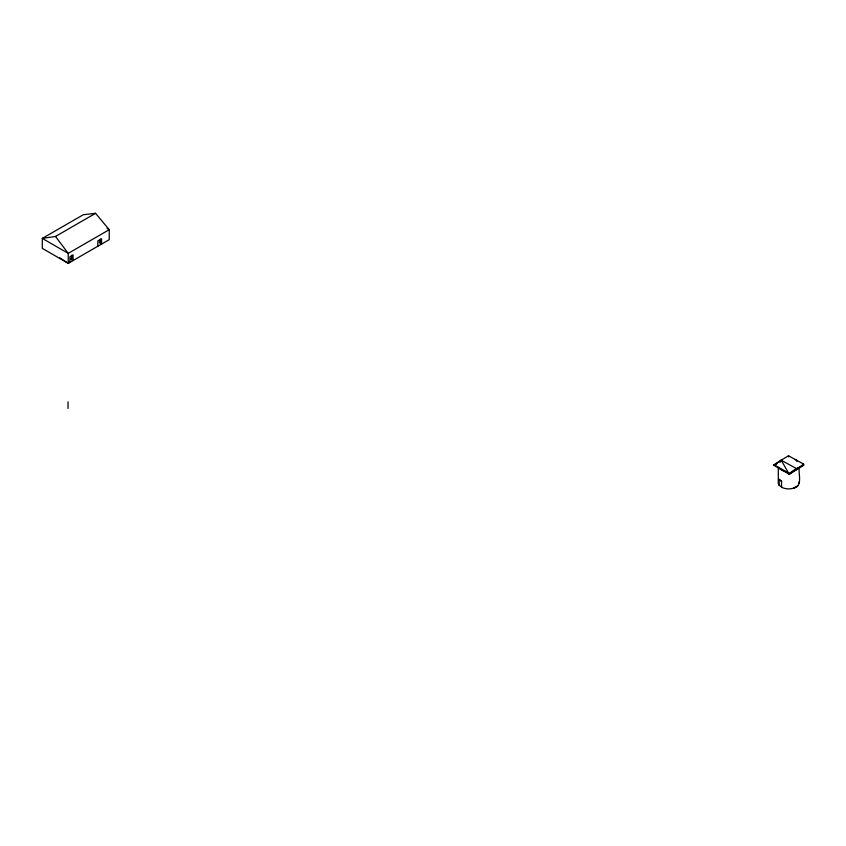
<?xml version="1.0" encoding="UTF-8"?>
<svg xmlns="http://www.w3.org/2000/svg" width="846" height="846" viewBox="0 0 846 846"><rect width="100%" height="100%" fill="white"/><g stroke="black" fill="none" stroke-linecap="round" stroke-linejoin="round"><path stroke-width="1.27" d="M803.7 464.147L789.202 474.225L781.207 460.192L788.493 455.772L803.7 464.147L803.7 465.226L789.202 474.225L773.984 465.437L773.984 464.676L781.207 460.192L796.879 468.832L803.7 465.226M59.664 257.787L68.23 263.339L109.24 239.661L109.24 229.689L95.556 213.319L83.31 214.725L42.3 238.403L42.3 248.364L68.23 263.339L69.065 262.852M799.216 467.32C798.243 474.162 803.182 486.693 793.019 488.364A10.522 6.081 0 0 1 782.55 487.719L779.134 485.266A10.522 6.081 0 0 1 778.299 482.167L778.299 467.267M780.054 462.339L781.207 460.192L781.207 461.271M773.984 464.676L789.339 473.538L796.879 468.832L796.308 469.583M795.24 470.196L798.571 467.616M781.207 460.192L773.984 465.437L777.083 463.65M789.339 473.538L796.308 468.504M789.202 474.225L796.879 468.832M106.987 228.388L109.24 229.689L68.23 253.366L42.3 238.403L55.487 236.457L95.556 213.319M97.819 246.249L97.819 240.941L101.583 238.773L101.583 244.082L99.458 242.855L99.458 241.649L101.361 240.55M793.432 488.227L798.053 485.551M794.965 459.441L796.953 460.531L796.953 461.62M69.911 262.366L68.843 261.763L69.911 262.366L69.911 256.708L73.073 254.889L73.073 260.536L70.948 259.31L70.948 258.115L71.762 258.58L71.762 255.238M99.458 241.649L100.272 242.125L100.272 239.037M779.134 485.266L779.134 479.333L781.556 481.237L781.556 487.169M779.134 467.891L780.562 469.244A10.522 6.081 0 0 0 784.961 471.095M55.487 236.457L68.23 253.366L68.23 263.339M799.153 481.871L799.216 483.457M797.26 467.923L797.26 469.012M788.493 455.772L788.493 456.861M68.04 401.892L68.04 408.481M781.556 481.237A8.872 5.118 0 0 1 779.134 479.333"/></g></svg>
